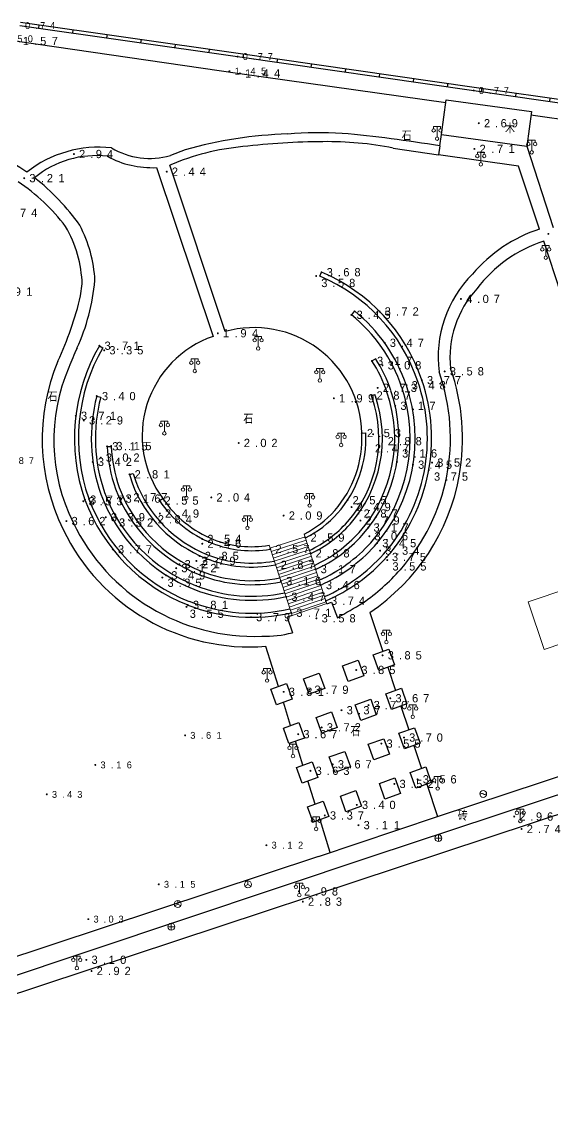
# Model space of a CAD drawing. Header units: metres. Extents: x 342272 to 345188, y 671156 to 672490.
# Drawn here: x 344929.7 to 345006.8, y 671890.7 to 672051 of the extents above; entities that cross this region are included whole.
import ezdxf

# ---------------------------------------------------------------- set-up
doc = ezdxf.new("R2010")
doc.units = ezdxf.units.M
doc.header["$LTSCALE"] = 0.5
doc.header["$MEASUREMENT"] = 0
doc.layers.add('00-地形', color=251, linetype='Continuous')
doc.layers.add('00-现状标高', color=2, linetype='Continuous', lineweight=0, plot=False)
for name, color, linetype, lineweight in [('公共设施纪念物', 8, 'Continuous', 0), ('普通房屋', 8, 'Continuous', 0), ('通讯及其他管线设施', 252, 'Continuous', 0)]:
    doc.layers.add(name, color=color, linetype=linetype, lineweight=lineweight)
doc.styles.add('Style-MCS_Chinese1', font='MCS_Chinese1.shx', dxfattribs={"bigfont": 'MCS_Chinese1big.shx'})
doc.styles.add('正等线体2.0', font='MCS_Chinese1.shx', dxfattribs={"height": 2, "bigfont": 'MCS_Chinese1big.shx'})
doc.styles.add('正等线体2.4', font='MCS_Chinese1.shx', dxfattribs={"height": 2.4, "bigfont": 'MCS_Chinese1big.shx'})
doc.styles.add('细等线体2.5', font='MCS_Chinese1.shx', dxfattribs={"height": 2.5, "bigfont": 'MCS_Chinese1big.shx'})

# ---------------------------------------------------------------- blocks, each defined once
blk = doc.blocks.new('213400_3')
at = {"layer": '00-现状标高', "linetype": 'Continuous', "lineweight": 0}
h = blk.add_hatch(color=256, dxfattribs=at)
edge = h.paths.add_edge_path()
edge.add_arc((0, 0), 0.3, 0, 360)
blk = doc.blocks.new('155210_1')
at = {"layer": '公共设施纪念物', "lineweight": 0}
for p, q in [((-1, 2.9), (-1, 3.5)), ((-1, 3.5), (1, 3.5)), ((0, 0.5), (0, 3.5)), ((1, 3.5), (1, 2.9))]:
    blk.add_line(p, q, dxfattribs=at)
for centre in [(-1, 2.4), (0, 0), (1, 2.4)]:
    blk.add_circle(centre, 0.5, dxfattribs=at)
blk = doc.blocks.new('174601')
at = {"layer": '通讯及其他管线设施', "lineweight": 0}
for q in [(-0.87, -0.5), (0, 1), (0.87, -0.5)]:
    blk.add_line((0, 0), q, dxfattribs=at)
blk.add_circle((0, 0), 1, dxfattribs=at)
blk = doc.blocks.new('174200')
at = {"layer": '通讯及其他管线设施', "lineweight": 0}
for p, q in [((-1, 0), (1, 0)), ((0, 1), (0, -1))]:
    blk.add_line(p, q, dxfattribs=at)
blk.add_circle((0, 0), 1, dxfattribs=at)
blk = doc.blocks.new('174400')
at = {"layer": '通讯及其他管线设施', "lineweight": 0}
blk.add_circle((0, 0), 1, dxfattribs=at)
for centre, start, end in [((-0.43, -0.55), 52.0967, 144.3058), ((0.43, 0.55), 232.0967, 324.3058)]:
    blk.add_arc(centre, 0.694, start, end, dxfattribs=at)

msp = doc.modelspace()

# ---------------------------------------------------------------- linework, layer by layer
at = {"layer": '00-地形', "lineweight": -3}
for p, q in [((344929.45, 672050.96), (344961.08, 672046.46)), ((344932.14, 672050.57), (344932.07, 672050.08)), ((344929.38, 672050.46), (344961.01, 672045.96)), ((344937.09, 672049.87), (344937.02, 672049.37)), ((344942.04, 672049.16), (344941.97, 672048.67)), ((344929.05, 672048.22), (344961.35, 672043.52)), ((344947, 672048.46), (344946.92, 672047.97)), ((344951.95, 672047.76), (344951.87, 672047.26)), ((344956.9, 672047.05), (344956.82, 672046.56)), ((344961.01, 672045.96), (344995.32, 672041.04)), ((344961.08, 672046.46), (344995.39, 672041.53)), ((344961.85, 672046.35), (344961.77, 672045.85)), ((344966.8, 672045.64), (344966.72, 672045.14)), ((344971.74, 672044.93), (344971.67, 672044.43)), ((344976.69, 672044.22), (344976.62, 672043.72)), ((344961.35, 672043.52), (344991.28, 672039.31)), ((344981.64, 672043.5), (344981.57, 672043.01)), ((344986.59, 672042.79), (344986.52, 672042.3)), ((344991.54, 672042.08), (344991.47, 672041.59)), ((344995.32, 672041.04), (345025.72, 672036.68)), ((344995.39, 672041.53), (345025.79, 672037.18)), ((344996.49, 672041.37), (344996.42, 672040.88)), ((344990.62, 672034.65), (344991.34, 672039.69)), ((344991.34, 672039.69), (345003.7, 672037.97)), ((345001.44, 672040.66), (345001.37, 672040.17)), ((345006.39, 672039.96), (345006.32, 672039.46)), ((345003.7, 672037.97), (345003.02, 672032.93)), ((345003.64, 672037.51), (345025.52, 672034.29)), ((344990.38, 672032.99), (344990.62, 672034.65)), ((344990.62, 672034.65), (345003.02, 672032.93)), ((344990.38, 672032.99), (344990.22, 672031.71)), ((345003.02, 672032.93), (345006.86, 672021.12)), ((344953.4, 672032.42), (344951.25, 672031.58)), ((344983.64, 672032.67), (344990.22, 672031.71)), ((345001.84, 672030.02), (344990.22, 672031.71)), ((344949.21, 672029.84), (344957.46, 672005.31)), ((344959.19, 672006.01), (344951.19, 672030.18)), ((345004.89, 672020.9), (345001.84, 672030.02)), ((345017.37, 671982.79), (345005.49, 672019.12)), ((344972.94, 672014.06), (344973.21, 672014.62)), ((344938.2, 672011.19), (344938.44, 672012.92)), ((344978, 672009), (344977.55, 672008.43)), ((344940.93, 672003.94), (344941.42, 672003.65)), ((344980.53, 672001.74), (344981.03, 672002.06)), ((344984.84, 671997.93), (344984.84, 671997.94)), ((344984.85, 671997.92), (344984.84, 671997.93)), ((344985.53, 671998.17), (344985.53, 671998.16)), ((344985.53, 671998.16), (344985.53, 671998.16)), ((344987.2, 671998.73), (344987.2, 671998.73)), ((344987.2, 671998.73), (344987.2, 671998.73)), ((344987.2, 671998.73), (344987.2, 671998.73)), ((344940.55, 671996.63), (344941.12, 671996.47)), ((344980.46, 671996.71), (344981.01, 671996.88)), ((344980.54, 671996.46), (344980.53, 671996.49)), ((344980.55, 671996.44), (344980.54, 671996.46)), ((344981.02, 671996.65), (344981.03, 671996.63)), ((344981.03, 671996.63), (344981.03, 671996.61)), ((344982.71, 671997.2), (344982.7, 671997.22)), ((344982.71, 671997.18), (344982.71, 671997.2)), ((344983.28, 671997.41), (344983.28, 671997.4)), ((344983.28, 671997.4), (344983.29, 671997.38)), ((344978.2, 671995.67), (344978.19, 671995.7)), ((344978.21, 671995.64), (344978.2, 671995.67)), ((344979.06, 671991.25), (344979.63, 671991.28)), ((344942.05, 671989.32), (344942.64, 671989.31)), ((344980.44, 671929.73), (345160.85, 671989.4)), ((344945.3, 671985.25), (344945.85, 671985.39)), ((344949.65, 671981.45), (344950.14, 671981.75)), ((344973.98, 671966.46), (344974.68, 671966.7)), ((344974.68, 671966.7), (344975.51, 671964.41)), ((344968.93, 671964.76), (344968.23, 671964.52)), ((344968.23, 671964.52), (344968.97, 671962.24)), ((344980.22, 671965.18), (344982.1, 671959.5)), ((344966.95, 671954.43), (344965.13, 671960.26)), ((344980.73, 671959.01), (344983, 671959.83)), ((344983, 671959.83), (344983.81, 671957.58)), ((344976.27, 671957.41), (344978.54, 671958.23)), ((344978.54, 671958.23), (344979.35, 671955.98)), ((344981.54, 671956.76), (344980.73, 671959.01)), ((344970.6, 671955.56), (344972.87, 671956.38)), ((344972.87, 671956.38), (344973.68, 671954.13)), ((344977.09, 671955.16), (344976.27, 671957.41)), ((344983.81, 671957.58), (344981.54, 671956.76)), ((344982.86, 671957.23), (344983.98, 671953.86)), ((344965.84, 671954.04), (344968.11, 671954.85)), ((344968.11, 671954.85), (344968.92, 671952.6)), ((344971.41, 671953.31), (344970.6, 671955.56)), ((344979.35, 671955.98), (344977.09, 671955.16)), ((344966.65, 671951.78), (344965.84, 671954.04)), ((344973.68, 671954.13), (344971.41, 671953.31)), ((344982.54, 671953.34), (344984.81, 671954.16)), ((344983.36, 671951.09), (344982.54, 671953.34)), ((344984.81, 671954.16), (344985.62, 671951.91)), ((344968.92, 671952.6), (344966.65, 671951.78)), ((344968.72, 671948.75), (344967.66, 671952.15)), ((344978.09, 671951.74), (344980.35, 671952.56)), ((344978.9, 671949.49), (344978.09, 671951.74)), ((344980.35, 671952.56), (344981.16, 671950.31)), ((344985.62, 671951.91), (344983.36, 671951.09)), ((344984.73, 671951.59), (344985.88, 671948.14)), ((344972.41, 671949.9), (344974.68, 671950.72)), ((344973.23, 671947.65), (344972.41, 671949.9)), ((344974.68, 671950.72), (344975.49, 671948.47)), ((344981.16, 671950.31), (344978.9, 671949.49)), ((344967.66, 671948.37), (344969.92, 671949.19)), ((344968.47, 671946.12), (344967.66, 671948.37)), ((344969.92, 671949.19), (344970.73, 671946.94)), ((344975.49, 671948.47), (344973.23, 671947.65)), ((344984.46, 671947.62), (344986.73, 671948.44)), ((344986.73, 671948.44), (344987.54, 671946.19)), ((344990.06, 671935.54), (345028.77, 671948.33)), ((344970.73, 671946.94), (344968.47, 671946.12)), ((344970.51, 671942.99), (344969.43, 671946.47)), ((344980, 671946.03), (344982.27, 671946.84)), ((344982.27, 671946.84), (344983.08, 671944.59)), ((344985.27, 671945.37), (344984.46, 671947.62)), ((344974.33, 671944.18), (344976.6, 671945)), ((344976.6, 671945), (344977.41, 671942.75)), ((344980.81, 671943.77), (344980, 671946.03)), ((344987.54, 671946.19), (344985.27, 671945.37)), ((344986.63, 671945.86), (344987.74, 671942.52)), ((344969.57, 671942.65), (344971.84, 671943.47)), ((344971.84, 671943.47), (344972.65, 671941.22)), ((344975.14, 671941.93), (344974.33, 671944.18)), ((344983.08, 671944.59), (344980.81, 671943.77)), ((344970.38, 671940.4), (344969.57, 671942.65)), ((344977.41, 671942.75), (344975.14, 671941.93)), ((344986.08, 671941.91), (344988.34, 671942.73)), ((344986.89, 671939.66), (344986.08, 671941.91)), ((344988.34, 671942.73), (344989.16, 671940.48)), ((344972.65, 671941.22), (344970.38, 671940.4)), ((344972.28, 671937.33), (344971.23, 671940.7)), ((344981.62, 671940.32), (344983.88, 671941.13)), ((344982.43, 671938.06), (344981.62, 671940.32)), ((344983.88, 671941.13), (344984.7, 671938.88)), ((344989.16, 671940.48), (344986.89, 671939.66)), ((344988.5, 671940.24), (344990.06, 671935.54)), ((344975.95, 671938.47), (344978.21, 671939.29)), ((344976.76, 671936.22), (344975.95, 671938.47)), ((344978.21, 671939.29), (344979.02, 671937.04)), ((344984.7, 671938.88), (344982.43, 671938.06)), ((344871.07, 671890.71), (345013.23, 671937.71)), ((344971.19, 671936.94), (344973.45, 671937.76)), ((344972, 671934.69), (344971.19, 671936.94)), ((344973.45, 671937.76), (344974.27, 671935.51)), ((344979.02, 671937.04), (344976.76, 671936.22)), ((344974.27, 671935.51), (344972, 671934.69)), ((344972.79, 671929.74), (344990.06, 671935.54)), ((344974.47, 671930.31), (344972.99, 671935.05)), ((344972.79, 671929.74), (344914.62, 671910.44)), ((344914.62, 671907.69), (344980.44, 671929.73))]:
    msp.add_line(p, q, dxfattribs=at)
for centre, radius, start, end in [((344865.77, 671929.09), 119.14, 57.1546, 66.5433), ((344970.04, 671973.9), 60.84, 91.6505, 105.8712), ((344973.01, 671972.38), 62.51, 87.069, 94.3305), ((344958.03, 671837.46), 198.18, 80.6066, 84.7392), ((344974.13, 671927.59), 106.01, 90.3893, 96.7018), ((344974.04, 671983.84), 49.76, 78.8844, 90.7296), ((344940.84, 672015.94), 16.86, 83.738, 128.2988), ((344940.46, 672017.5), 14.07, 83.3993, 129.5292), ((344948.57, 672043.37), 13.55, 241.391, 272.7154), ((344948.27, 672042.06), 10.9, 239.1456, 285.861), ((344964.9, 671998.44), 34.58, 95.2142, 113.3669), ((344911.23, 672002.48), 32.87, 35.2387, 51.9201), ((344912.9, 672003.69), 29.05, 37.2273, 56.025), ((344920.73, 672012.34), 17.71, 1.6718, 30.2778), ((344920.81, 672012.4), 19.5, 2.9767, 27.6269), ((345011.76, 672000.11), 21.89, 108.2805, 139.3906), ((345011.43, 672000.49), 19.56, 107.6914, 143.0893), ((344963.12, 671990.62), 25.42, 18.6255, 67.1856), ((344963.12, 671990.62), 26.04, 18.6255, 67.1856), ((345007.18, 672002.32), 17.02, 134.9797, 187.3401), ((344910.36, 672016.08), 30.03, 335.4414, 354.9164), ((345006.69, 672002.19), 14.82, 137.3477, 186.0466), ((344890.42, 672022.47), 49.09, 334.9698, 346.7197), ((344963.12, 671990.62), 23.65, 18.6255, 50.9958), ((344963.12, 671990.62), 22.93, 18.6255, 50.9924), ((344963.39, 671990.91), 15.67, 1.2635, 105.5571), ((344962.45, 671990.84), 15.3, 109.0155, 216.4536), ((344969.02, 671988.46), 34.8, 154.2284, 159.2266), ((344964.18, 671990.47), 26.87, 149.9139, 199.3487), ((344964.18, 671990.47), 26.29, 149.9139, 199.3393), ((344962.11, 671990.32), 29.5, 157.302, 206.2736), ((344963.12, 671990.62), 20.67, 18.6255, 32.5762), ((344963.12, 671990.62), 21.28, 18.6255, 32.5659), ((344961.27, 671990.22), 26.95, 156.8773, 206.3264), ((344963.14, 671990.54), 28.8, 318.3544, 19.4784), ((344963.25, 671990.46), 30.45, 349.6712, 19.5141), ((344963.2, 671990.47), 22.9, 318.5652, 18.9925), ((344963.2, 671990.47), 23.62, 318.558, 18.9925), ((344963.2, 671990.47), 25.39, 318.5424, 18.9925), ((344963.2, 671990.47), 26.01, 318.5374, 18.9925), ((344964.18, 671990.47), 24.42, 165.3997, 199.3054), ((344964.18, 671990.47), 23.83, 165.4082, 199.2936), ((344963.2, 671990.47), 18.35, 318.6228, 18.9925), ((344963.2, 671990.47), 18.86, 318.6149, 18.9925), ((344963.2, 671990.47), 20.64, 318.5906, 18.9925), ((344963.2, 671990.47), 21.25, 318.5832, 18.9925), ((344963.12, 671990.62), 18.38, 18.6255, 19.3613), ((344963.12, 671990.62), 18.89, 18.6255, 19.2961), ((344963.12, 671990.62), 15.91, 18.6255, 19.3613), ((344963.2, 671990.47), 15.88, 318.6681, 2.8389), ((344963.2, 671990.47), 16.45, 318.6564, 2.8201), ((344964.18, 671990.47), 22.15, 182.9658, 199.2567), ((344964.18, 671990.47), 21.57, 183.0733, 199.2425), ((344964.18, 671990.47), 19.59, 195.462, 199.188), ((344964.18, 671990.47), 19.02, 195.4923, 199.17), ((344963.33, 671990.42), 30.37, 303.7957, 349.7156), ((344963.39, 671990.61), 20.87, 200.3212, 248.4387), ((344963.39, 671990.61), 18.89, 200.3776, 248.4317), ((344963.39, 671990.61), 18.32, 200.3962, 248.4294), ((344963.39, 671990.61), 25.6, 200.2214, 248.451), ((344963.39, 671990.61), 23.72, 200.2563, 248.4467), ((344963.39, 671990.61), 23.13, 200.2684, 248.4452), ((344963.39, 671990.61), 21.46, 200.3065, 248.4405), ((344963.39, 671990.61), 15.93, 213.7722, 248.418), ((344963.39, 671990.61), 26.17, 200.2117, 248.4522), ((344963.39, 671990.61), 16.52, 213.7041, 248.4211), ((344963.8, 671990.18), 15.24, 296.8371, 317.9941), ((344963.8, 671990.18), 15.81, 296.5372, 318.0063), ((344962.77, 671990.21), 30.04, 205.532, 274.5082), ((344963.41, 671990.87), 29.17, 205.5971, 272.2203), ((344963.8, 671990.18), 17.71, 295.6054, 318.0412), ((344963.8, 671990.18), 18.22, 295.4123, 318.0493), ((344963.1, 671990.02), 15.86, 248.5903, 279.6509), ((344963.1, 671990.02), 15.28, 248.5935, 279.3341), ((344963.8, 671990.18), 19.99, 294.7384, 318.0745), ((344963.8, 671990.18), 20.6, 294.537, 318.0821), ((344963.8, 671990.18), 22.25, 294.058, 318.1007), ((344963.8, 671990.18), 22.98, 293.8541, 318.108), ((344963.8, 671990.18), 24.74, 293.4527, 318.1241), ((344963.1, 671990.02), 18.24, 248.5793, 280.8075), ((344963.1, 671990.02), 17.66, 248.5817, 280.5361), ((344963.8, 671990.18), 25.37, 293.327, 318.1292), ((344963.1, 671990.02), 20.8, 248.5702, 281.717), ((344963.1, 671990.02), 20.22, 248.572, 281.5068), ((344962.69, 671990.76), 29.28, 304.3184, 318.6266), ((344963.1, 671990.02), 22.48, 248.5653, 282.1813), ((344963.1, 671990.02), 23.07, 248.5638, 282.3826), ((344963.1, 671990.02), 25.52, 248.5582, 282.8986), ((344963.1, 671990.02), 24.94, 248.5594, 282.7764), ((344924.96, 672054.51), 103.31, 299.2927, 301.6648), ((344964.82, 671978.75), 17.03, 269.0745, 284.1304)]:
    msp.add_arc(centre, radius, start, end, dxfattribs=at)
at = {"layer": '公共设施纪念物', "lineweight": 0, "flags": 128}
msp.add_lwpolyline([(345005.57, 671959.82), (345003.25, 671966.72), (345014.93, 671970.63), (345016.67, 671965.48), (345013.27, 671964.34), (345013.85, 671962.61), (345005.57, 671959.82)], dxfattribs=at)
at = {"layer": '普通房屋', "lineweight": 0}
for p, q in [((344965.72, 671974.52), (344970.81, 671976.18)), ((344965.88, 671974.04), (344970.96, 671975.71)), ((344966.03, 671973.57), (344971.12, 671975.24)), ((344973.98, 671966.46), (344970.68, 671976.58)), ((344965.58, 671974.94), (344968.93, 671964.76)), ((344966.19, 671973.09), (344971.27, 671974.77)), ((344966.34, 671972.62), (344971.42, 671974.29)), ((344966.5, 671972.14), (344971.58, 671973.82)), ((344966.66, 671971.67), (344971.73, 671973.35)), ((344966.81, 671971.19), (344971.89, 671972.88)), ((344966.97, 671970.72), (344972.04, 671972.4)), ((344967.12, 671970.24), (344972.19, 671971.93)), ((344967.28, 671969.77), (344972.35, 671971.46)), ((344967.43, 671969.3), (344972.5, 671970.98)), ((344967.59, 671968.82), (344972.66, 671970.51)), ((344967.75, 671968.35), (344972.81, 671970.04)), ((344967.9, 671967.87), (344972.97, 671969.57)), ((344968.06, 671967.4), (344973.12, 671969.09)), ((344968.21, 671966.92), (344973.27, 671968.62)), ((344968.37, 671966.45), (344973.43, 671968.15)), ((344968.53, 671965.97), (344973.58, 671967.68)), ((344968.68, 671965.5), (344973.74, 671967.2)), ((344968.84, 671965.02), (344973.89, 671966.73)), ((344968.93, 671964.76), (344973.98, 671966.47))]:
    msp.add_line(p, q, dxfattribs=at)

# ---------------------------------------------------------------- block references
at = {"layer": '00-现状标高', "lineweight": 0, "xscale": 0.5, "yscale": 0.5, "zscale": 0.5}
for p in [(344961.01, 672045.96), (344959.83, 672043.84), (344961.35, 672043.52), (344995.32, 672041.04), (344996.06, 672036.28), (344937.23, 672031.8), (344995.42, 672032.55), (344930.01, 672028.29), (344950.71, 672029.24), (345006.17, 672020.2), (344972.43, 672014.07), (344973.21, 672014.62), (344993.47, 672010.74), (344981.64, 672008.92), (344977.55, 672008.43), (344958.14, 672005.75), (344940.93, 672003.94), (344982.38, 672004.36), (344941.63, 672003.28), (344980.53, 672001.74), (344982.07, 672001.1), (344991.1, 672000.22), (344981.37, 671997.82), (344985.56, 671998.2), (344987.79, 671998.93), (344940.55, 671996.63), (344975, 671996.31), (344980.46, 671996.71), (344983.92, 671995.21), (344937.51, 671993.76), (344938.67, 671993.09), (344979.06, 671991.25), (344961.17, 671989.81), (344980.71, 671991.08), (344982.08, 671990.95), (344942.05, 671989.32), (344942.64, 671989.37), (344939.96, 671987.06), (344941.12, 671987.68), (344984.17, 671987.06), (344986.49, 671986.65), (344989.27, 671986.96), (344945.3, 671985.25), (344988.8, 671985.89), (344938.83, 671981.57), (344943.98, 671981.72), (344945.12, 671981.93), (344957.19, 671981.9), (344938.6, 671981.34), (344949.65, 671981.45), (344976.97, 671981.49), (344977.57, 671980.5), (344936.14, 671978.46), (344941.85, 671979.02), (344942.75, 671978.91), (344948.67, 671978.71), (344949.72, 671979.56), (344967.7, 671979.26), (344978.58, 671979.55), (344978.86, 671978.54), (344980.01, 671977.52), (344955.87, 671975.86), (344955.88, 671975.17), (344970.85, 671976.07), (344980.16, 671976.26), (344981.28, 671975.26), (344942.88, 671974.35), (344965.76, 671974.4), (344971.59, 671973.78), (344981.72, 671974.16), (344952.56, 671972.19), (344955.03, 671972.67), (344955.49, 671973.4), (344966.52, 671972.09), (344982.69, 671973.25), (344982.76, 671972.79), (344950.63, 671970.57), (344952.09, 671971.62), (344972.33, 671971.48), (344950.08, 671970.26), (344967.31, 671969.74), (344973.09, 671969.16), (344968.06, 671967.45), (344953.59, 671966), (344953.77, 671966.27), (344973.84, 671966.88), (344962.95, 671964.5), (344968.8, 671965.15), (344972.47, 671964.33), (344982.08, 671958.95), (344978.25, 671956.82), (344967.7, 671953.65), (344971.43, 671953.95), (344983.2, 671952.72), (344980.04, 671951.72), (344976.11, 671950.98), (344973.23, 671948.48), (344953.39, 671947.32), (344969.82, 671947.49), (344985.19, 671947), (344981.9, 671946.12), (344940.34, 671943.02), (344974.83, 671943.11), (344971.6, 671942.17), (344983.79, 671940.26), (344987.17, 671940.93), (344933.29, 671938.75), (344978.33, 671937.22), (344973.68, 671935.68), (345001.2, 671935.52), (344978.57, 671934.27), (345002.28, 671933.72), (344965.2, 671931.36), (344949.56, 671925.67), (344969.91, 671924.65), (344970.49, 671923.15), (344939.33, 671920.61), (344939.04, 671914.7), (344939.79, 671913.08)]:
    msp.add_blockref('213400_3', p, dxfattribs=at)
at = {"layer": '公共设施纪念物', "lineweight": 0, "xscale": 0.5, "yscale": 0.5, "zscale": 0.5}
for p in [(344990, 672034.03), (345003.75, 672032.05), (344996.35, 672030.31), (345005.79, 672016.74), (344964, 672003.54), (344954.79, 672000.27), (344972.96, 671998.89), (344950.37, 671991.21), (344976.06, 671989.51), (344953.58, 671981.84), (344971.47, 671980.72), (344962.44, 671977.47), (344982.64, 671960.87), (344965.3, 671955.28), (344986.46, 671950.02), (344969.06, 671944.3), (344990.09, 671939.59), (344972.43, 671933.72), (345002.09, 671934.87), (344969.99, 671924.1), (344937.65, 671913.49)]:
    msp.add_blockref('155210_1', p, dxfattribs=at)
at = {"layer": '通讯及其他管线设施', "lineweight": 0, "xscale": 0.5, "yscale": 0.5, "zscale": 0.5}
for name, p in [('174400', (344996.7, 671938.81)), ('174200', (344990.19, 671932.39)), ('174601', (344962.52, 671925.67)), ('174601', (344952.31, 671922.81)), ('174200', (344951.38, 671919.51))]:
    msp.add_blockref(name, p, dxfattribs=at)

# ---------------------------------------------------------------- texts
at = {"layer": '00-地形', "lineweight": -3}
for s, style, p in [('木', '细等线体2.5', (344999.89, 672034.81)), ('石', 'Style-MCS_Chinese1', (344984.86, 672033.76)), ('石', 'Style-MCS_Chinese1', (344933.43, 671995.82)), ('石', 'Style-MCS_Chinese1', (344961.85, 671992.62)), ('石', 'Style-MCS_Chinese1', (344977.41, 671947.21)), ('砖', '细等线体2.5', (344993, 671934.94))]:
    msp.add_text(s, height=1.25, dxfattribs=dict(at, style=style)).set_placement(p)
at = {"layer": '00-现状标高', "lineweight": 0, "attachment_point": 4, "line_spacing_factor": 0.722892}
for s, insert, char_height, style in [('\\T1.952;0.74', (344930.13, 672050.46), 1, '正等线体2.0'), ('\\T2.037;1.50', (344926.74, 672048.55), 1, '正等线体2.0'), ('\\T1.891;1.57', (344929.8, 672048.22), 1.2, '正等线体2.4'), ('\\T1.952;0.77', (344961.76, 672045.96), 1, '正等线体2.0'), ('\\T2.069;1.45', (344960.58, 672043.84), 1, '正等线体2.0'), ('\\T1.891;1.44', (344962.1, 672043.52), 1.2, '正等线体2.4'), ('\\T1.952;0.77', (344996.07, 672041.03), 1, '正等线体2.0'), ('\\T1.805;2.69', (344996.81, 672036.27), 1.2, '正等线体2.4'), ('\\T1.891;2.71', (344996.17, 672032.55), 1.2, '正等线体2.4'), ('\\T1.816;2.94', (344937.98, 672031.8), 1.2, '正等线体2.4'), ('\\T1.816;2.44', (344951.46, 672029.24), 1.2, '正等线体2.4'), ('\\T1.891;3.21', (344930.76, 672028.29), 1.2, '正等线体2.4'), ('\\T1.816;2.74', (344926.97, 672023.25), 1.2, '正等线体2.4'), ('\\T1.805;3.68', (344973.96, 672014.62), 1.2, '正等线体2.4'), ('\\T1.891;2.91', (344926.09, 672011.8), 1.2, '正等线体2.4'), ('\\T1.816;3.58', (344973.17, 672013.06), 1.2, '正等线体2.4'), ('\\T1.794;4.07', (344994.22, 672010.74), 1.2, '正等线体2.4'), ('\\T1.816;3.45', (344978.3, 672008.43), 1.2, '正等线体2.4'), ('\\T1.816;3.72', (344982.39, 672008.92), 1.2, '正等线体2.4'), ('\\T1.891;1.94', (344958.89, 672005.75), 1.2, '正等线体2.4'), ('\\T1.891;3.71', (344941.68, 672003.94), 1.2, '正等线体2.4'), ('\\T1.816;3.47', (344983.13, 672004.36), 1.2, '正等线体2.4'), ('\\T1.816;3.35', (344942.38, 672003.28), 1.2, '正等线体2.4'), ('\\T1.891;3.17', (344981.28, 672001.74), 1.2, '正等线体2.4'), ('\\T1.794;3.08', (344982.82, 672001.09), 1.2, '正等线体2.4'), ('\\T1.816;3.77', (344988.54, 671998.93), 1.2, '正等线体2.4'), ('\\T1.816;3.58', (344991.85, 672000.22), 1.2, '正等线体2.4'), ('\\T1.816;2.73', (344982.12, 671997.82), 1.2, '正等线体2.4'), ('\\T1.816;3.48', (344986.31, 671998.19), 1.2, '正等线体2.4'), ('\\T1.794;3.40', (344941.3, 671996.62), 1.2, '正等线体2.4'), ('\\T1.891;1.99', (344975.75, 671996.3), 1.2, '正等线体2.4'), ('\\T1.816;2.87', (344981.21, 671996.71), 1.2, '正等线体2.4'), ('\\T1.891;3.17', (344984.67, 671995.21), 1.2, '正等线体2.4'), ('\\T1.891;3.71', (344938.26, 671993.76), 1.2, '正等线体2.4'), ('\\T1.816;3.29', (344939.42, 671993.09), 1.2, '正等线体2.4'), ('\\T1.816;2.53', (344979.81, 671991.25), 1.2, '正等线体2.4'), ('\\T1.891;3.15', (344942.8, 671989.32), 1.2, '正等线体2.4'), ('\\T1.891;3.15', (344943.39, 671989.36), 1.2, '正等线体2.4'), ('\\T1.794;2.02', (344961.92, 671989.81), 1.2, '正等线体2.4'), ('\\T1.816;2.88', (344982.83, 671990.07), 1.2, '正等线体2.4'), ('\\T1.794;3.02', (344941.87, 671987.68), 1.2, '正等线体2.4'), ('\\T1.816;2.47', (344980.97, 671989.03), 1.2, '正等线体2.4'), ('\\T1.877;3.16', (344984.92, 671988.29), 1.2, '正等线体2.4'), ('\\T1.979;2.87', (344927, 671987.24), 1, '正等线体2.0'), ('\\T1.816;3.42', (344940.71, 671987.06), 1.2, '正等线体2.4'), ('\\T1.816;3.45', (344987.24, 671986.65), 1.2, '正等线体2.4'), ('\\T1.816;3.52', (344990.02, 671986.96), 1.2, '正等线体2.4'), ('\\T1.891;2.81', (344946.05, 671985.25), 1.2, '正等线体2.4'), ('\\T1.816;3.75', (344989.55, 671984.92), 1.2, '正等线体2.4'), ('\\T1.816;3.53', (344939.35, 671981.34), 1.2, '正等线体2.4'), ('\\T1.816;3.77', (344939.58, 671981.57), 1.2, '正等线体2.4'), ('\\T1.877;3.16', (344944.73, 671981.72), 1.2, '正等线体2.4'), ('\\T1.816;2.77', (344945.87, 671981.93), 1.2, '正等线体2.4'), ('\\T1.816;2.55', (344950.4, 671981.44), 1.2, '正等线体2.4'), ('\\T1.794;2.04', (344957.94, 671981.9), 1.2, '正等线体2.4'), ('\\T1.816;2.55', (344977.72, 671981.48), 1.2, '正等线体2.4'), ('\\T1.816;2.49', (344950.47, 671979.55), 1.2, '正等线体2.4'), ('\\T1.816;2.49', (344978.32, 671980.5), 1.2, '正等线体2.4'), ('\\T1.816;2.87', (344979.33, 671979.55), 1.2, '正等线体2.4'), ('\\T1.805;3.62', (344936.89, 671978.46), 1.2, '正等线体2.4'), ('\\T1.816;3.39', (344942.6, 671979.02), 1.2, '正等线体2.4'), ('\\T1.816;3.52', (344943.79, 671978.24), 1.2, '正等线体2.4'), ('\\T1.816;2.84', (344949.42, 671978.71), 1.2, '正等线体2.4'), ('\\T1.794;2.09', (344968.45, 671979.26), 1.2, '正等线体2.4'), ('\\T1.816;2.79', (344979.61, 671978.54), 1.2, '正等线体2.4'), ('\\T1.891;3.17', (344980.76, 671977.52), 1.2, '正等线体2.4'), ('\\T1.783;3.06', (344980.91, 671976.26), 1.2, '正等线体2.4'), ('\\T1.816;2.54', (344956.62, 671975.86), 1.2, '正等线体2.4'), ('\\T1.805;2.46', (344956.63, 671975.17), 1.2, '正等线体2.4'), ('\\T1.816;2.59', (344971.6, 671976.06), 1.2, '正等线体2.4'), ('\\T1.816;3.45', (344982.03, 671975.25), 1.2, '正等线体2.4'), ('\\T1.816;3.77', (344943.63, 671974.35), 1.2, '正等线体2.4'), ('\\T1.816;2.85', (344956.24, 671973.39), 1.2, '正等线体2.4'), ('\\T1.816;2.57', (344966.51, 671974.4), 1.2, '正等线体2.4'), ('\\T1.816;2.88', (344972.34, 671973.77), 1.2, '正等线体2.4'), ('\\T1.816;3.34', (344982.47, 671974.16), 1.2, '正等线体2.4'), ('\\T1.816;3.75', (344983.44, 671973.24), 1.2, '正等线体2.4'), ('\\T1.891;3.12', (344952.84, 671971.62), 1.2, '正等线体2.4'), ('\\T1.891;3.21', (344953.31, 671972.19), 1.2, '正等线体2.4'), ('\\T1.816;2.79', (344955.78, 671972.67), 1.2, '正等线体2.4'), ('\\T1.816;2.87', (344967.27, 671972.09), 1.2, '正等线体2.4'), ('\\T1.891;3.17', (344973.08, 671971.48), 1.2, '正等线体2.4'), ('\\T1.816;3.55', (344983.51, 671971.87), 1.2, '正等线体2.4'), ('\\T1.816;3.49', (344951.38, 671970.57), 1.2, '正等线体2.4'), ('\\T1.816;3.35', (344950.83, 671969.49), 1.2, '正等线体2.4'), ('\\T1.877;3.16', (344968.06, 671969.74), 1.2, '正等线体2.4'), ('\\T1.805;3.46', (344973.84, 671969.16), 1.2, '正等线体2.4'), ('\\T1.816;3.47', (344968.81, 671967.45), 1.2, '正等线体2.4'), ('\\T1.816;3.74', (344974.59, 671966.88), 1.2, '正等线体2.4'), ('\\T1.816;3.55', (344954.06, 671964.99), 1.2, '正等线体2.4'), ('\\T1.891;3.81', (344954.52, 671966.27), 1.2, '正等线体2.4'), ('\\T1.891;3.71', (344969.55, 671965.14), 1.2, '正等线体2.4'), ('\\T1.816;3.79', (344963.7, 671964.5), 1.2, '正等线体2.4'), ('\\T1.816;3.58', (344973.22, 671964.33), 1.2, '正等线体2.4'), ('\\T1.816;3.85', (344982.83, 671958.95), 1.2, '正等线体2.4'), ('\\T1.816;3.85', (344979, 671956.82), 1.2, '正等线体2.4'), ('\\T1.816;3.79', (344972.18, 671953.95), 1.2, '正等线体2.4'), ('\\T1.891;3.81', (344968.45, 671953.65), 1.2, '正等线体2.4'), ('\\T1.805;3.67', (344983.95, 671952.71), 1.2, '正等线体2.4'), ('\\T1.816;3.37', (344976.86, 671950.97), 1.2, '正等线体2.4'), ('\\T1.794;3.70', (344980.79, 671951.72), 1.2, '正等线体2.4'), ('\\T1.805;3.67', (344970.57, 671947.49), 1.2, '正等线体2.4'), ('\\T1.816;3.72', (344973.98, 671948.48), 1.2, '正等线体2.4'), ('\\T2.053;3.61', (344954.14, 671947.32), 1, '正等线体2.0'), ('\\T1.816;3.55', (344982.65, 671946.12), 1.2, '正等线体2.4'), ('\\T1.794;3.70', (344985.94, 671947), 1.2, '正等线体2.4'), ('\\T2.053;3.16', (344941.09, 671943.02), 1, '正等线体2.0'), ('\\T1.805;3.67', (344975.58, 671943.11), 1.2, '正等线体2.4'), ('\\T1.805;3.63', (344972.35, 671942.17), 1.2, '正等线体2.4'), ('\\T1.816;3.52', (344984.54, 671940.26), 1.2, '正等线体2.4'), ('\\T1.805;3.56', (344987.92, 671940.93), 1.2, '正等线体2.4'), ('\\T1.979;3.43', (344934.04, 671938.74), 1, '正等线体2.0'), ('\\T1.794;3.40', (344979.08, 671937.21), 1.2, '正等线体2.4'), ('\\T1.816;3.37', (344974.43, 671935.68), 1.2, '正等线体2.4'), ('\\T1.805;2.96', (345001.95, 671935.52), 1.2, '正等线体2.4'), ('\\T1.980;3.11', (344979.32, 671934.27), 1.2, '正等线体2.4'), ('\\T1.816;2.74', (345003.03, 671933.72), 1.2, '正等线体2.4'), ('\\T2.069;3.12', (344965.95, 671931.36), 1, '正等线体2.0'), ('\\T2.069;3.15', (344950.31, 671925.67), 1, '正等线体2.0'), ('\\T1.816;2.98', (344970.66, 671924.64), 1.2, '正等线体2.4'), ('\\T1.816;2.83', (344971.24, 671923.15), 1.2, '正等线体2.4'), ('\\T1.952;3.03', (344940.08, 671920.61), 1, '正等线体2.0'), ('\\T1.864;3.10', (344939.79, 671914.7), 1.2, '正等线体2.4'), ('\\T1.816;2.92', (344940.54, 671913.08), 1.2, '正等线体2.4')]:
    msp.add_mtext(s, dxfattribs=dict(at, insert=insert, char_height=char_height, style=style))

doc.saveas('drawing.dxf')
